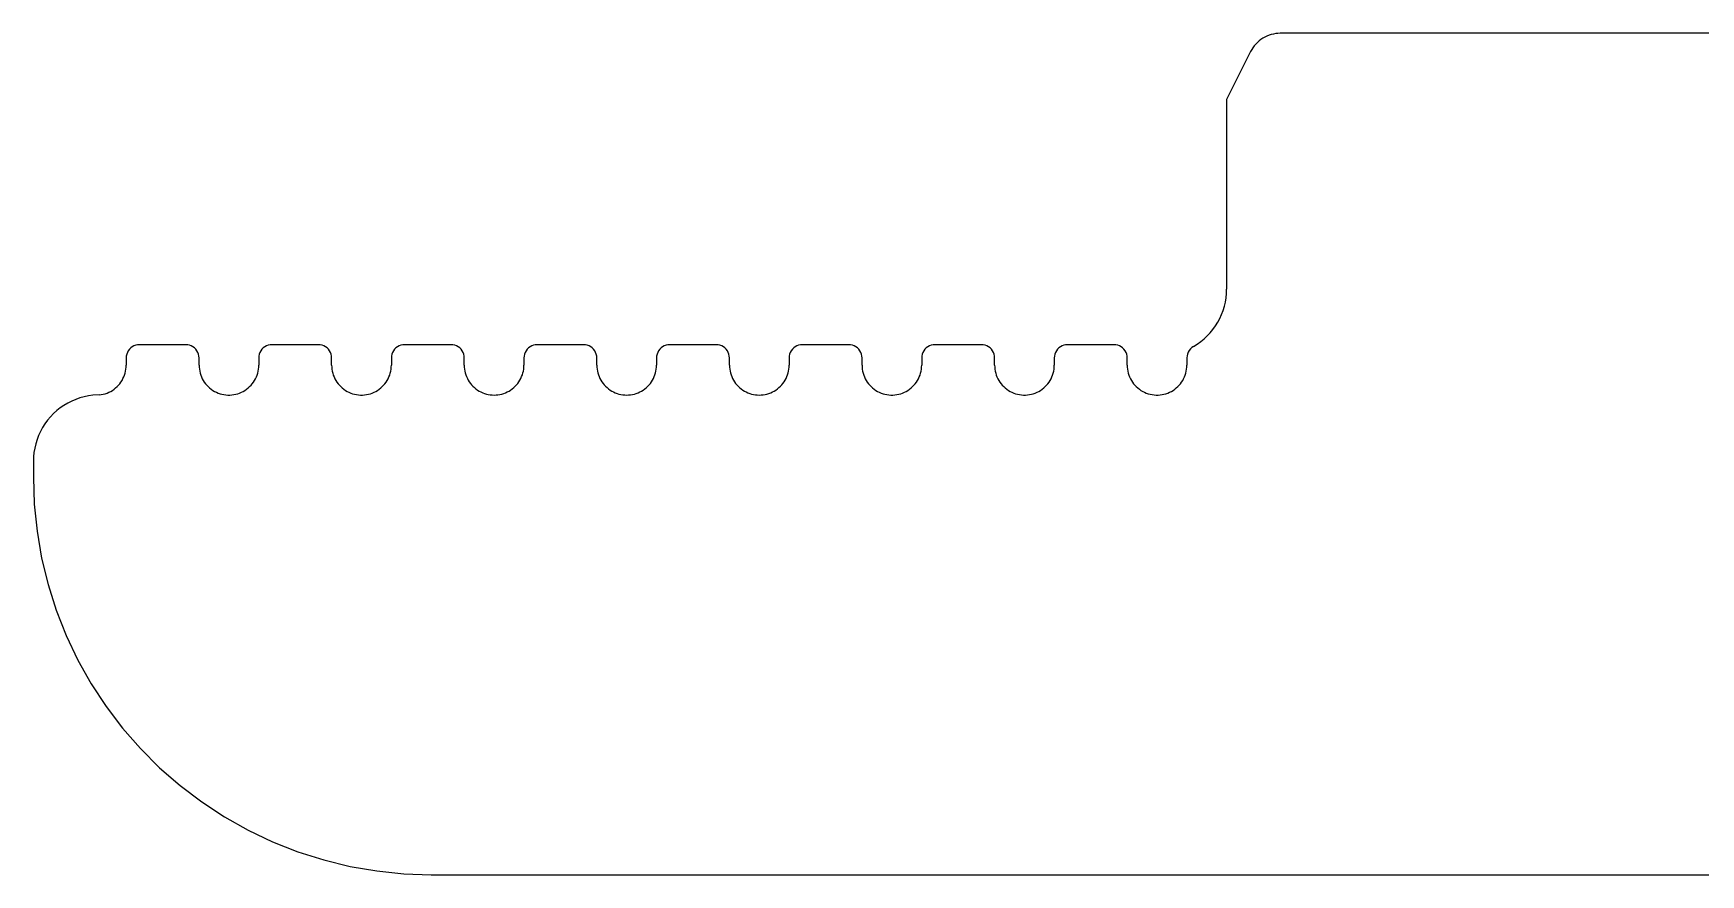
# Model space of a CAD drawing. Extents: x -22.3 to 21.7, y -13.4 to 13.4.
# Drawn here: x 2.708 to 3.698, y -11.46 to -10.96 of the extents above; entities that cross this region are included whole.
import ezdxf

# ---------------------------------------------------------------- set-up
doc = ezdxf.new("R2010")
doc.units = 0
doc.header["$MEASUREMENT"] = 0
doc.layers.get('0').update_dxf_attribs({"linetype": 'CONTINUOUS'})

msp = doc.modelspace()

# ---------------------------------------------------------------- linework, layer by layer
for p, q in [((3.44284, -10.9609), (3.44155, -10.96132)), ((3.44416, -10.96058), (3.44284, -10.9609)), ((3.44551, -10.96034), (3.44416, -10.96058)), ((3.44686, -10.9602), (3.44551, -10.96034)), ((3.44822, -10.96015), (3.44686, -10.9602)), ((4.3294, -10.96015), (3.44822, -10.96015)), ((3.43127, -10.96984), (3.43061, -10.97104)), ((3.432, -10.96869), (3.43127, -10.96984)), ((3.43281, -10.9676), (3.432, -10.96869)), ((3.43369, -10.96656), (3.43281, -10.9676)), ((3.43464, -10.96559), (3.43369, -10.96656)), ((3.43566, -10.96468), (3.43464, -10.96559)), ((3.43674, -10.96385), (3.43566, -10.96468)), ((3.43787, -10.96309), (3.43674, -10.96385)), ((3.43906, -10.96242), (3.43787, -10.96309)), ((3.44028, -10.96183), (3.43906, -10.96242)), ((3.44155, -10.96132), (3.44028, -10.96183)), ((3.43061, -10.97104), (3.41637, -10.99952)), ((3.41637, -10.99952), (3.41637, -11.11215)), ((3.41561, -11.11983), (3.41603, -11.11729)), ((3.41603, -11.11729), (3.41629, -11.11473)), ((3.41629, -11.11473), (3.41637, -11.11215)), ((3.41231, -11.12957), (3.41337, -11.12722)), ((3.41337, -11.12722), (3.41428, -11.12481)), ((3.41428, -11.12481), (3.41503, -11.12234)), ((3.41503, -11.12234), (3.41561, -11.11983)), ((3.40484, -11.13999), (3.4066, -11.13811)), ((3.4066, -11.13811), (3.40823, -11.13612)), ((3.40823, -11.13612), (3.40974, -11.13403)), ((3.40974, -11.13403), (3.4111, -11.13184)), ((3.4111, -11.13184), (3.41231, -11.12957)), ((2.76408, -11.14881), (2.76354, -11.1498)), ((2.76475, -11.14791), (2.76408, -11.14881)), ((2.76554, -11.14712), (2.76475, -11.14791)), ((2.76644, -11.14644), (2.76554, -11.14712)), ((2.76743, -11.1459), (2.76644, -11.14644)), ((2.76848, -11.14551), (2.76743, -11.1459)), ((2.76958, -11.14527), (2.76848, -11.14551)), ((2.7707, -11.14519), (2.76958, -11.14527)), ((2.79826, -11.14519), (2.7707, -11.14519)), ((2.79938, -11.14527), (2.79826, -11.14519)), ((2.80048, -11.14551), (2.79938, -11.14527)), ((2.80153, -11.1459), (2.80048, -11.14551)), ((2.80252, -11.14644), (2.80153, -11.1459)), ((2.80342, -11.14712), (2.80252, -11.14644)), ((2.80421, -11.14791), (2.80342, -11.14712)), ((2.80488, -11.14881), (2.80421, -11.14791)), ((2.80542, -11.1498), (2.80488, -11.14881)), ((2.84282, -11.14881), (2.84228, -11.1498)), ((2.84349, -11.14791), (2.84282, -11.14881)), ((2.84429, -11.14712), (2.84349, -11.14791)), ((2.84518, -11.14644), (2.84429, -11.14712)), ((2.84617, -11.1459), (2.84518, -11.14644)), ((2.84722, -11.14551), (2.84617, -11.1459)), ((2.84832, -11.14527), (2.84722, -11.14551)), ((2.84944, -11.14519), (2.84832, -11.14527)), ((2.877, -11.14519), (2.84944, -11.14519)), ((2.87812, -11.14527), (2.877, -11.14519)), ((2.87922, -11.14551), (2.87812, -11.14527)), ((2.88027, -11.1459), (2.87922, -11.14551)), ((2.88126, -11.14644), (2.88027, -11.1459)), ((2.88216, -11.14712), (2.88126, -11.14644)), ((2.88295, -11.14791), (2.88216, -11.14712)), ((2.88362, -11.14881), (2.88295, -11.14791)), ((2.88416, -11.1498), (2.88362, -11.14881)), ((2.92156, -11.14881), (2.92102, -11.1498)), ((2.92223, -11.14791), (2.92156, -11.14881)), ((2.92303, -11.14712), (2.92223, -11.14791)), ((2.92392, -11.14644), (2.92303, -11.14712)), ((2.92491, -11.1459), (2.92392, -11.14644)), ((2.92596, -11.14551), (2.92491, -11.1459)), ((2.92706, -11.14527), (2.92596, -11.14551)), ((2.92818, -11.14519), (2.92706, -11.14527)), ((2.95574, -11.14519), (2.92818, -11.14519)), ((2.95686, -11.14527), (2.95574, -11.14519)), ((2.95796, -11.14551), (2.95686, -11.14527)), ((2.95901, -11.1459), (2.95796, -11.14551)), ((2.96, -11.14644), (2.95901, -11.1459)), ((2.9609, -11.14712), (2.96, -11.14644)), ((2.96169, -11.14791), (2.9609, -11.14712)), ((2.96236, -11.14881), (2.96169, -11.14791)), ((2.9629, -11.1498), (2.96236, -11.14881)), ((3.0003, -11.14881), (2.99976, -11.1498)), ((3.00097, -11.14791), (3.0003, -11.14881)), ((3.00177, -11.14712), (3.00097, -11.14791)), ((3.00266, -11.14644), (3.00177, -11.14712)), ((3.00365, -11.1459), (3.00266, -11.14644)), ((3.0047, -11.14551), (3.00365, -11.1459)), ((3.0058, -11.14527), (3.0047, -11.14551)), ((3.00692, -11.14519), (3.0058, -11.14527)), ((3.03448, -11.14519), (3.00692, -11.14519)), ((3.0356, -11.14527), (3.03448, -11.14519)), ((3.0367, -11.14551), (3.0356, -11.14527)), ((3.03775, -11.1459), (3.0367, -11.14551)), ((3.03874, -11.14644), (3.03775, -11.1459)), ((3.03964, -11.14712), (3.03874, -11.14644)), ((3.04043, -11.14791), (3.03964, -11.14712)), ((3.0411, -11.14881), (3.04043, -11.14791)), ((3.04164, -11.1498), (3.0411, -11.14881)), ((3.07904, -11.14881), (3.0785, -11.1498)), ((3.07971, -11.14791), (3.07904, -11.14881)), ((3.08051, -11.14712), (3.07971, -11.14791)), ((3.0814, -11.14644), (3.08051, -11.14712)), ((3.08239, -11.1459), (3.0814, -11.14644)), ((3.08344, -11.14551), (3.08239, -11.1459)), ((3.08454, -11.14527), (3.08344, -11.14551)), ((3.08566, -11.14519), (3.08454, -11.14527)), ((3.11322, -11.14519), (3.08566, -11.14519)), ((3.11434, -11.14527), (3.11322, -11.14519)), ((3.11544, -11.14551), (3.11434, -11.14527)), ((3.11649, -11.1459), (3.11544, -11.14551)), ((3.11748, -11.14644), (3.11649, -11.1459)), ((3.11838, -11.14712), (3.11748, -11.14644)), ((3.11917, -11.14791), (3.11838, -11.14712)), ((3.11985, -11.14881), (3.11917, -11.14791)), ((3.12038, -11.1498), (3.11985, -11.14881)), ((3.15778, -11.14881), (3.15724, -11.1498)), ((3.15845, -11.14791), (3.15778, -11.14881)), ((3.15925, -11.14712), (3.15845, -11.14791)), ((3.16015, -11.14644), (3.15925, -11.14712)), ((3.16113, -11.1459), (3.16015, -11.14644)), ((3.16218, -11.14551), (3.16113, -11.1459)), ((3.16328, -11.14527), (3.16218, -11.14551)), ((3.1644, -11.14519), (3.16328, -11.14527)), ((3.19196, -11.14519), (3.1644, -11.14519)), ((3.19308, -11.14527), (3.19196, -11.14519)), ((3.19418, -11.14551), (3.19308, -11.14527)), ((3.19523, -11.1459), (3.19418, -11.14551)), ((3.19622, -11.14644), (3.19523, -11.1459)), ((3.19712, -11.14712), (3.19622, -11.14644)), ((3.19791, -11.14791), (3.19712, -11.14712)), ((3.19859, -11.14881), (3.19791, -11.14791)), ((3.19912, -11.1498), (3.19859, -11.14881)), ((3.23652, -11.14881), (3.23598, -11.1498)), ((3.23719, -11.14791), (3.23652, -11.14881)), ((3.23799, -11.14712), (3.23719, -11.14791)), ((3.23889, -11.14644), (3.23799, -11.14712)), ((3.23987, -11.1459), (3.23889, -11.14644)), ((3.24092, -11.14551), (3.23987, -11.1459)), ((3.24202, -11.14527), (3.24092, -11.14551)), ((3.24314, -11.14519), (3.24202, -11.14527)), ((3.2707, -11.14519), (3.24314, -11.14519)), ((3.27182, -11.14527), (3.2707, -11.14519)), ((3.27292, -11.14551), (3.27182, -11.14527)), ((3.27397, -11.1459), (3.27292, -11.14551)), ((3.27496, -11.14644), (3.27397, -11.1459)), ((3.27586, -11.14712), (3.27496, -11.14644)), ((3.27665, -11.14791), (3.27586, -11.14712)), ((3.27733, -11.14881), (3.27665, -11.14791)), ((3.27786, -11.1498), (3.27733, -11.14881)), ((3.31526, -11.14881), (3.31472, -11.1498)), ((3.31593, -11.14791), (3.31526, -11.14881)), ((3.31673, -11.14712), (3.31593, -11.14791)), ((3.31763, -11.14644), (3.31673, -11.14712)), ((3.31861, -11.1459), (3.31763, -11.14644)), ((3.31966, -11.14551), (3.31861, -11.1459)), ((3.32076, -11.14527), (3.31966, -11.14551)), ((3.32188, -11.14519), (3.32076, -11.14527)), ((3.34944, -11.14519), (3.32188, -11.14519)), ((3.35056, -11.14527), (3.34944, -11.14519)), ((3.35166, -11.14551), (3.35056, -11.14527)), ((3.35271, -11.1459), (3.35166, -11.14551)), ((3.3537, -11.14644), (3.35271, -11.1459)), ((3.3546, -11.14712), (3.3537, -11.14644)), ((3.35539, -11.14791), (3.3546, -11.14712)), ((3.35607, -11.14881), (3.35539, -11.14791)), ((3.3566, -11.1498), (3.35607, -11.14881)), ((3.39412, -11.14863), (3.39353, -11.14965)), ((3.39485, -11.14771), (3.39412, -11.14863)), ((3.39571, -11.14691), (3.39485, -11.14771)), ((3.39669, -11.14625), (3.39571, -11.14691)), ((3.39669, -11.14625), (3.39887, -11.14489)), ((3.39887, -11.14489), (3.40097, -11.14339)), ((3.40097, -11.14339), (3.40296, -11.14175)), ((3.40296, -11.14175), (3.40484, -11.13999)), ((2.76267, -11.15976), (2.76279, -11.15858)), ((2.76279, -11.15858), (2.76283, -11.1574)), ((2.76291, -11.15195), (2.76283, -11.15307)), ((2.76283, -11.15307), (2.76283, -11.1574)), ((2.76315, -11.15085), (2.76291, -11.15195)), ((2.76354, -11.1498), (2.76315, -11.15085)), ((2.80582, -11.15085), (2.80542, -11.1498)), ((2.80605, -11.15195), (2.80582, -11.15085)), ((2.80613, -11.15307), (2.80605, -11.15195)), ((2.80613, -11.1574), (2.80613, -11.15307)), ((2.80613, -11.1574), (2.80617, -11.15858)), ((2.80617, -11.15858), (2.80629, -11.15976)), ((2.84141, -11.15976), (2.84153, -11.15858)), ((2.84153, -11.15858), (2.84157, -11.1574)), ((2.84165, -11.15195), (2.84157, -11.15307)), ((2.84157, -11.15307), (2.84157, -11.1574)), ((2.84189, -11.15085), (2.84165, -11.15195)), ((2.84228, -11.1498), (2.84189, -11.15085)), ((2.88456, -11.15085), (2.88416, -11.1498)), ((2.88479, -11.15195), (2.88456, -11.15085)), ((2.88487, -11.15307), (2.88479, -11.15195)), ((2.88487, -11.1574), (2.88487, -11.15307)), ((2.88487, -11.1574), (2.88491, -11.15858)), ((2.88491, -11.15858), (2.88503, -11.15976)), ((2.92015, -11.15976), (2.92027, -11.15858)), ((2.92027, -11.15858), (2.92031, -11.1574)), ((2.92039, -11.15195), (2.92031, -11.15307)), ((2.92031, -11.15307), (2.92031, -11.1574)), ((2.92063, -11.15085), (2.92039, -11.15195)), ((2.92102, -11.1498), (2.92063, -11.15085)), ((2.9633, -11.15085), (2.9629, -11.1498)), ((2.96353, -11.15195), (2.9633, -11.15085)), ((2.96361, -11.15307), (2.96353, -11.15195)), ((2.96361, -11.1574), (2.96361, -11.15307)), ((2.96361, -11.1574), (2.96365, -11.15856)), ((2.96365, -11.15856), (2.96377, -11.15971)), ((2.9989, -11.15971), (2.99901, -11.15856)), ((2.99901, -11.15856), (2.99905, -11.1574)), ((2.99913, -11.15195), (2.99905, -11.15307)), ((2.99905, -11.15307), (2.99905, -11.1574)), ((2.99937, -11.15085), (2.99913, -11.15195)), ((2.99976, -11.1498), (2.99937, -11.15085)), ((3.04204, -11.15085), (3.04164, -11.1498)), ((3.04227, -11.15195), (3.04204, -11.15085)), ((3.04235, -11.15307), (3.04227, -11.15195)), ((3.04235, -11.1574), (3.04235, -11.15307)), ((3.04235, -11.1574), (3.04239, -11.15856)), ((3.04239, -11.15856), (3.04251, -11.15971)), ((3.07764, -11.15971), (3.07775, -11.15856)), ((3.07775, -11.15856), (3.07779, -11.1574)), ((3.07787, -11.15195), (3.07779, -11.15307)), ((3.07779, -11.15307), (3.07779, -11.1574)), ((3.07811, -11.15085), (3.07787, -11.15195)), ((3.0785, -11.1498), (3.07811, -11.15085)), ((3.12078, -11.15085), (3.12038, -11.1498)), ((3.12101, -11.15195), (3.12078, -11.15085)), ((3.1211, -11.15307), (3.12101, -11.15195)), ((3.1211, -11.1574), (3.1211, -11.15307)), ((3.1211, -11.1574), (3.12113, -11.15856)), ((3.12113, -11.15856), (3.12125, -11.15971)), ((3.15638, -11.15971), (3.15649, -11.15856)), ((3.15649, -11.15856), (3.15653, -11.1574)), ((3.15661, -11.15195), (3.15653, -11.15307)), ((3.15653, -11.15307), (3.15653, -11.1574)), ((3.15685, -11.15085), (3.15661, -11.15195)), ((3.15724, -11.1498), (3.15685, -11.15085)), ((3.19952, -11.15085), (3.19912, -11.1498)), ((3.19976, -11.15195), (3.19952, -11.15085)), ((3.19984, -11.15307), (3.19976, -11.15195)), ((3.19984, -11.1574), (3.19984, -11.15307)), ((3.19984, -11.1574), (3.19987, -11.15858)), ((3.19987, -11.15858), (3.19999, -11.15976)), ((3.23511, -11.15976), (3.23523, -11.15858)), ((3.23523, -11.15858), (3.23527, -11.1574)), ((3.23535, -11.15195), (3.23527, -11.15307)), ((3.23527, -11.15307), (3.23527, -11.1574)), ((3.23559, -11.15085), (3.23535, -11.15195)), ((3.23598, -11.1498), (3.23559, -11.15085)), ((3.27826, -11.15085), (3.27786, -11.1498)), ((3.2785, -11.15195), (3.27826, -11.15085)), ((3.27858, -11.15307), (3.2785, -11.15195)), ((3.27858, -11.1574), (3.27858, -11.15307)), ((3.27858, -11.1574), (3.27861, -11.15858)), ((3.27861, -11.15858), (3.27873, -11.15976)), ((3.31385, -11.15976), (3.31397, -11.15858)), ((3.31397, -11.15858), (3.31401, -11.1574)), ((3.31409, -11.15195), (3.31401, -11.15307)), ((3.31401, -11.15307), (3.31401, -11.1574)), ((3.31433, -11.15085), (3.31409, -11.15195)), ((3.31472, -11.1498), (3.31433, -11.15085)), ((3.357, -11.15085), (3.3566, -11.1498)), ((3.35724, -11.15195), (3.357, -11.15085)), ((3.35732, -11.15307), (3.35724, -11.15195)), ((3.35732, -11.1574), (3.35732, -11.15307)), ((3.35732, -11.1574), (3.35736, -11.15858)), ((3.35736, -11.15858), (3.35747, -11.15976)), ((3.39259, -11.15976), (3.39271, -11.15858)), ((3.39271, -11.15858), (3.39275, -11.1574)), ((3.39284, -11.15189), (3.39275, -11.15307)), ((3.39275, -11.15307), (3.39275, -11.1574)), ((3.3931, -11.15075), (3.39284, -11.15189)), ((3.39353, -11.14965), (3.3931, -11.15075)), ((2.75826, -11.16927), (2.75902, -11.16837)), ((2.75902, -11.16837), (2.75972, -11.16742)), ((2.75972, -11.16742), (2.76036, -11.16642)), ((2.76036, -11.16642), (2.76093, -11.16538)), ((2.76093, -11.16538), (2.76142, -11.16431)), ((2.76142, -11.16431), (2.76185, -11.16321)), ((2.76185, -11.16321), (2.7622, -11.16208)), ((2.7622, -11.16208), (2.76247, -11.16092)), ((2.76247, -11.16092), (2.76267, -11.15976)), ((2.80629, -11.15976), (2.80649, -11.16093)), ((2.80649, -11.16093), (2.80676, -11.16208)), ((2.80676, -11.16208), (2.80711, -11.16321)), ((2.80711, -11.16321), (2.80754, -11.16431)), ((2.80754, -11.16431), (2.80804, -11.16539)), ((2.80804, -11.16539), (2.80861, -11.16643)), ((2.80861, -11.16643), (2.80924, -11.16742)), ((2.80924, -11.16742), (2.80995, -11.16838)), ((2.80995, -11.16838), (2.81071, -11.16928)), ((2.83699, -11.16928), (2.83775, -11.16838)), ((2.83775, -11.16838), (2.83846, -11.16742)), ((2.83846, -11.16742), (2.83909, -11.16643)), ((2.83909, -11.16643), (2.83966, -11.16539)), ((2.83966, -11.16539), (2.84016, -11.16431)), ((2.84016, -11.16431), (2.84059, -11.16321)), ((2.84059, -11.16321), (2.84094, -11.16208)), ((2.84094, -11.16208), (2.84121, -11.16093)), ((2.84121, -11.16093), (2.84141, -11.15976)), ((2.88503, -11.15976), (2.88523, -11.16093)), ((2.88523, -11.16093), (2.8855, -11.16208)), ((2.8855, -11.16208), (2.88585, -11.16321)), ((2.88585, -11.16321), (2.88628, -11.16431)), ((2.88628, -11.16431), (2.88678, -11.16539)), ((2.88678, -11.16539), (2.88735, -11.16643)), ((2.88735, -11.16643), (2.88798, -11.16742)), ((2.88798, -11.16742), (2.88869, -11.16838)), ((2.88869, -11.16838), (2.88945, -11.16928)), ((2.91573, -11.16928), (2.9165, -11.16838)), ((2.9165, -11.16838), (2.9172, -11.16742)), ((2.9172, -11.16742), (2.91783, -11.16643)), ((2.91783, -11.16643), (2.9184, -11.16539)), ((2.9184, -11.16539), (2.9189, -11.16431)), ((2.9189, -11.16431), (2.91933, -11.16321)), ((2.91933, -11.16321), (2.91968, -11.16208)), ((2.91968, -11.16208), (2.91995, -11.16093)), ((2.91995, -11.16093), (2.92015, -11.15976)), ((2.96377, -11.15971), (2.96396, -11.16085)), ((2.96396, -11.16085), (2.96422, -11.16198)), ((2.96422, -11.16198), (2.96455, -11.16309)), ((2.96455, -11.16309), (2.96496, -11.16418)), ((2.96496, -11.16418), (2.96544, -11.16523)), ((2.96544, -11.16523), (2.96599, -11.16626)), ((2.96599, -11.16626), (2.9666, -11.16724)), ((2.9666, -11.16724), (2.96728, -11.16818)), ((2.96728, -11.16818), (2.96801, -11.16908)), ((2.99465, -11.16908), (2.99539, -11.16818)), ((2.99539, -11.16818), (2.99606, -11.16724)), ((2.99606, -11.16724), (2.99667, -11.16626)), ((2.99667, -11.16626), (2.99722, -11.16523)), ((2.99722, -11.16523), (2.9977, -11.16418)), ((2.9977, -11.16418), (2.99811, -11.16309)), ((2.99811, -11.16309), (2.99844, -11.16198)), ((2.99844, -11.16198), (2.99871, -11.16085)), ((2.99871, -11.16085), (2.9989, -11.15971)), ((3.04251, -11.15971), (3.0427, -11.16085)), ((3.0427, -11.16085), (3.04296, -11.16198)), ((3.04296, -11.16198), (3.0433, -11.16309)), ((3.0433, -11.16309), (3.0437, -11.16418)), ((3.0437, -11.16418), (3.04418, -11.16523)), ((3.04418, -11.16523), (3.04473, -11.16626)), ((3.04473, -11.16626), (3.04534, -11.16724)), ((3.04534, -11.16724), (3.04602, -11.16818)), ((3.04602, -11.16818), (3.04675, -11.16908)), ((3.07339, -11.16908), (3.07413, -11.16818)), ((3.07413, -11.16818), (3.0748, -11.16724)), ((3.0748, -11.16724), (3.07541, -11.16626)), ((3.07541, -11.16626), (3.07596, -11.16523)), ((3.07596, -11.16523), (3.07644, -11.16418)), ((3.07644, -11.16418), (3.07685, -11.16309)), ((3.07685, -11.16309), (3.07718, -11.16198)), ((3.07718, -11.16198), (3.07745, -11.16085)), ((3.07745, -11.16085), (3.07764, -11.15971)), ((3.12125, -11.15971), (3.12144, -11.16085)), ((3.12144, -11.16085), (3.1217, -11.16198)), ((3.1217, -11.16198), (3.12204, -11.16309)), ((3.12204, -11.16309), (3.12244, -11.16418)), ((3.12244, -11.16418), (3.12292, -11.16523)), ((3.12292, -11.16523), (3.12347, -11.16626)), ((3.12347, -11.16626), (3.12408, -11.16724)), ((3.12408, -11.16724), (3.12476, -11.16818)), ((3.12476, -11.16818), (3.12549, -11.16908)), ((3.15213, -11.16908), (3.15287, -11.16818)), ((3.15287, -11.16818), (3.15354, -11.16724)), ((3.15354, -11.16724), (3.15415, -11.16626)), ((3.15415, -11.16626), (3.1547, -11.16523)), ((3.1547, -11.16523), (3.15518, -11.16418)), ((3.15518, -11.16418), (3.15559, -11.16309)), ((3.15559, -11.16309), (3.15592, -11.16198)), ((3.15592, -11.16198), (3.15619, -11.16085)), ((3.15619, -11.16085), (3.15638, -11.15971)), ((3.19999, -11.15976), (3.20019, -11.16093)), ((3.20019, -11.16093), (3.20046, -11.16208)), ((3.20046, -11.16208), (3.20082, -11.16321)), ((3.20082, -11.16321), (3.20124, -11.16431)), ((3.20124, -11.16431), (3.20174, -11.16539)), ((3.20174, -11.16539), (3.20231, -11.16643)), ((3.20231, -11.16643), (3.20295, -11.16742)), ((3.20295, -11.16742), (3.20365, -11.16838)), ((3.20365, -11.16838), (3.20441, -11.16928)), ((3.23069, -11.16928), (3.23146, -11.16838)), ((3.23146, -11.16838), (3.23216, -11.16742)), ((3.23216, -11.16742), (3.2328, -11.16643)), ((3.2328, -11.16643), (3.23336, -11.16539)), ((3.23336, -11.16539), (3.23386, -11.16431)), ((3.23386, -11.16431), (3.23429, -11.16321)), ((3.23429, -11.16321), (3.23464, -11.16208)), ((3.23464, -11.16208), (3.23491, -11.16093)), ((3.23491, -11.16093), (3.23511, -11.15976)), ((3.27873, -11.15976), (3.27893, -11.16093)), ((3.27893, -11.16093), (3.2792, -11.16208)), ((3.2792, -11.16208), (3.27956, -11.16321)), ((3.27956, -11.16321), (3.27998, -11.16431)), ((3.27998, -11.16431), (3.28048, -11.16539)), ((3.28048, -11.16539), (3.28105, -11.16643)), ((3.28105, -11.16643), (3.28169, -11.16742)), ((3.28169, -11.16742), (3.28239, -11.16838)), ((3.28239, -11.16838), (3.28315, -11.16928)), ((3.30943, -11.16928), (3.3102, -11.16838)), ((3.3102, -11.16838), (3.3109, -11.16742)), ((3.3109, -11.16742), (3.31154, -11.16643)), ((3.31154, -11.16643), (3.3121, -11.16539)), ((3.3121, -11.16539), (3.3126, -11.16431)), ((3.3126, -11.16431), (3.31303, -11.16321)), ((3.31303, -11.16321), (3.31338, -11.16208)), ((3.31338, -11.16208), (3.31365, -11.16093)), ((3.31365, -11.16093), (3.31385, -11.15976)), ((3.35747, -11.15976), (3.35767, -11.16093)), ((3.35767, -11.16093), (3.35794, -11.16208)), ((3.35794, -11.16208), (3.3583, -11.16321)), ((3.3583, -11.16321), (3.35872, -11.16431)), ((3.35872, -11.16431), (3.35922, -11.16539)), ((3.35922, -11.16539), (3.35979, -11.16643)), ((3.35979, -11.16643), (3.36043, -11.16742)), ((3.36043, -11.16742), (3.36113, -11.16838)), ((3.36113, -11.16838), (3.36189, -11.16928)), ((3.38817, -11.16928), (3.38894, -11.16838)), ((3.38894, -11.16838), (3.38964, -11.16742)), ((3.38964, -11.16742), (3.39028, -11.16643)), ((3.39028, -11.16643), (3.39084, -11.16539)), ((3.39084, -11.16539), (3.39134, -11.16431)), ((3.39134, -11.16431), (3.39177, -11.16321)), ((3.39177, -11.16321), (3.39212, -11.16208)), ((3.39212, -11.16208), (3.39239, -11.16093)), ((3.39239, -11.16093), (3.39259, -11.15976)), ((2.73048, -11.17875), (2.72813, -11.17994)), ((2.7329, -11.17772), (2.73048, -11.17875)), ((2.73538, -11.17686), (2.7329, -11.17772)), ((2.73792, -11.17616), (2.73538, -11.17686)), ((2.74049, -11.17564), (2.73792, -11.17616)), ((2.7431, -11.17528), (2.74049, -11.17564)), ((2.7469, -11.17502), (2.7431, -11.17528)), ((2.7469, -11.17502), (2.74807, -11.17486)), ((2.74807, -11.17486), (2.74923, -11.17463)), ((2.74923, -11.17463), (2.75037, -11.17431)), ((2.75037, -11.17431), (2.75149, -11.17393)), ((2.75149, -11.17393), (2.75258, -11.17346)), ((2.75258, -11.17346), (2.75364, -11.17293)), ((2.75364, -11.17293), (2.75465, -11.17232)), ((2.75465, -11.17232), (2.75563, -11.17165)), ((2.75563, -11.17165), (2.75656, -11.17092)), ((2.75656, -11.17092), (2.75743, -11.17013)), ((2.75743, -11.17013), (2.75826, -11.16927)), ((2.81071, -11.16928), (2.81153, -11.17013)), ((2.81153, -11.17013), (2.81241, -11.17093)), ((2.81241, -11.17093), (2.81334, -11.17166)), ((2.81334, -11.17166), (2.81432, -11.17233)), ((2.81432, -11.17233), (2.81534, -11.17293)), ((2.81534, -11.17293), (2.81639, -11.17347)), ((2.81639, -11.17347), (2.81748, -11.17393)), ((2.81748, -11.17393), (2.8186, -11.17432)), ((2.8186, -11.17432), (2.81974, -11.17463)), ((2.81974, -11.17463), (2.8209, -11.17487)), ((2.8209, -11.17487), (2.82208, -11.17503)), ((2.82208, -11.17503), (2.82326, -11.1751)), ((2.82326, -11.1751), (2.82444, -11.1751)), ((2.82444, -11.1751), (2.82562, -11.17503)), ((2.82562, -11.17503), (2.8268, -11.17487)), ((2.8268, -11.17487), (2.82796, -11.17463)), ((2.82796, -11.17463), (2.8291, -11.17432)), ((2.8291, -11.17432), (2.83022, -11.17393)), ((2.83022, -11.17393), (2.83131, -11.17347)), ((2.83131, -11.17347), (2.83237, -11.17293)), ((2.83237, -11.17293), (2.83338, -11.17233)), ((2.83338, -11.17233), (2.83436, -11.17166)), ((2.83436, -11.17166), (2.83529, -11.17093)), ((2.83529, -11.17093), (2.83617, -11.17013)), ((2.83617, -11.17013), (2.83699, -11.16928)), ((2.88945, -11.16928), (2.89027, -11.17013)), ((2.89027, -11.17013), (2.89115, -11.17093)), ((2.89115, -11.17093), (2.89208, -11.17166)), ((2.89208, -11.17166), (2.89306, -11.17233)), ((2.89306, -11.17233), (2.89408, -11.17293)), ((2.89408, -11.17293), (2.89513, -11.17347)), ((2.89513, -11.17347), (2.89622, -11.17393)), ((2.89622, -11.17393), (2.89734, -11.17432)), ((2.89734, -11.17432), (2.89848, -11.17463)), ((2.89848, -11.17463), (2.89964, -11.17487)), ((2.89964, -11.17487), (2.90082, -11.17503)), ((2.90082, -11.17503), (2.902, -11.1751)), ((2.902, -11.1751), (2.90318, -11.1751)), ((2.90318, -11.1751), (2.90436, -11.17503)), ((2.90436, -11.17503), (2.90554, -11.17487)), ((2.90554, -11.17487), (2.9067, -11.17463)), ((2.9067, -11.17463), (2.90784, -11.17432)), ((2.90784, -11.17432), (2.90896, -11.17393)), ((2.90896, -11.17393), (2.91005, -11.17347)), ((2.91005, -11.17347), (2.91111, -11.17293)), ((2.91111, -11.17293), (2.91212, -11.17233)), ((2.91212, -11.17233), (2.9131, -11.17166)), ((2.9131, -11.17166), (2.91403, -11.17093)), ((2.91403, -11.17093), (2.91491, -11.17013)), ((2.91491, -11.17013), (2.91573, -11.16928)), ((2.96801, -11.16908), (2.9688, -11.16993)), ((2.9688, -11.16993), (2.96965, -11.17072)), ((2.96965, -11.17072), (2.97055, -11.17145)), ((2.97055, -11.17145), (2.97149, -11.17213)), ((2.97149, -11.17213), (2.97247, -11.17274)), ((2.97247, -11.17274), (2.9735, -11.17329)), ((2.9735, -11.17329), (2.97455, -11.17377)), ((2.97455, -11.17377), (2.97564, -11.17417)), ((2.97564, -11.17417), (2.97675, -11.17451)), ((2.97675, -11.17451), (2.97787, -11.17477)), ((2.97787, -11.17477), (2.97902, -11.17496)), ((2.97902, -11.17496), (2.98017, -11.17508)), ((2.98017, -11.17508), (2.98133, -11.17511)), ((2.98133, -11.17511), (2.98249, -11.17508)), ((2.98249, -11.17508), (2.98364, -11.17496)), ((2.98364, -11.17496), (2.98479, -11.17477)), ((2.98479, -11.17477), (2.98592, -11.17451)), ((2.98592, -11.17451), (2.98703, -11.17417)), ((2.98703, -11.17417), (2.98811, -11.17377)), ((2.98811, -11.17377), (2.98917, -11.17329)), ((2.98917, -11.17329), (2.99019, -11.17274)), ((2.99019, -11.17274), (2.99117, -11.17213)), ((2.99117, -11.17213), (2.99212, -11.17145)), ((2.99212, -11.17145), (2.99301, -11.17072)), ((2.99301, -11.17072), (2.99386, -11.16993)), ((2.99386, -11.16993), (2.99465, -11.16908)), ((3.04675, -11.16908), (3.04754, -11.16993)), ((3.04754, -11.16993), (3.04839, -11.17072)), ((3.04839, -11.17072), (3.04929, -11.17145)), ((3.04929, -11.17145), (3.05023, -11.17213)), ((3.05023, -11.17213), (3.05121, -11.17274)), ((3.05121, -11.17274), (3.05224, -11.17329)), ((3.05224, -11.17329), (3.05329, -11.17377)), ((3.05329, -11.17377), (3.05438, -11.17417)), ((3.05438, -11.17417), (3.05549, -11.17451)), ((3.05549, -11.17451), (3.05662, -11.17477)), ((3.05662, -11.17477), (3.05776, -11.17496)), ((3.05776, -11.17496), (3.05891, -11.17508)), ((3.05891, -11.17508), (3.06007, -11.17511)), ((3.06007, -11.17511), (3.06123, -11.17508)), ((3.06123, -11.17508), (3.06238, -11.17496)), ((3.06238, -11.17496), (3.06353, -11.17477)), ((3.06353, -11.17477), (3.06466, -11.17451)), ((3.06466, -11.17451), (3.06577, -11.17417)), ((3.06577, -11.17417), (3.06685, -11.17377)), ((3.06685, -11.17377), (3.06791, -11.17329)), ((3.06791, -11.17329), (3.06893, -11.17274)), ((3.06893, -11.17274), (3.06991, -11.17213)), ((3.06991, -11.17213), (3.07086, -11.17145)), ((3.07086, -11.17145), (3.07175, -11.17072)), ((3.07175, -11.17072), (3.0726, -11.16993)), ((3.0726, -11.16993), (3.07339, -11.16908)), ((3.12549, -11.16908), (3.12628, -11.16993)), ((3.12628, -11.16993), (3.12713, -11.17072)), ((3.12713, -11.17072), (3.12803, -11.17145)), ((3.12803, -11.17145), (3.12897, -11.17213)), ((3.12897, -11.17213), (3.12995, -11.17274)), ((3.12995, -11.17274), (3.13098, -11.17329)), ((3.13098, -11.17329), (3.13203, -11.17377)), ((3.13203, -11.17377), (3.13312, -11.17417)), ((3.13312, -11.17417), (3.13423, -11.17451)), ((3.13423, -11.17451), (3.13536, -11.17477)), ((3.13536, -11.17477), (3.1365, -11.17496)), ((3.1365, -11.17496), (3.13765, -11.17508)), ((3.13765, -11.17508), (3.13881, -11.17511)), ((3.13881, -11.17511), (3.13997, -11.17508)), ((3.13997, -11.17508), (3.14112, -11.17496)), ((3.14112, -11.17496), (3.14227, -11.17477)), ((3.14227, -11.17477), (3.1434, -11.17451)), ((3.1434, -11.17451), (3.14451, -11.17417)), ((3.14451, -11.17417), (3.14559, -11.17377)), ((3.14559, -11.17377), (3.14665, -11.17329)), ((3.14665, -11.17329), (3.14767, -11.17274)), ((3.14767, -11.17274), (3.14865, -11.17213)), ((3.14865, -11.17213), (3.1496, -11.17145)), ((3.1496, -11.17145), (3.15049, -11.17072)), ((3.15049, -11.17072), (3.15134, -11.16993)), ((3.15134, -11.16993), (3.15213, -11.16908)), ((3.20441, -11.16928), (3.20524, -11.17013)), ((3.20524, -11.17013), (3.20611, -11.17093)), ((3.20611, -11.17093), (3.20704, -11.17166)), ((3.20704, -11.17166), (3.20802, -11.17233)), ((3.20802, -11.17233), (3.20904, -11.17293)), ((3.20904, -11.17293), (3.21009, -11.17347)), ((3.21009, -11.17347), (3.21118, -11.17393)), ((3.21118, -11.17393), (3.2123, -11.17432)), ((3.2123, -11.17432), (3.21344, -11.17463)), ((3.21344, -11.17463), (3.2146, -11.17487)), ((3.2146, -11.17487), (3.21578, -11.17503)), ((3.21578, -11.17503), (3.21696, -11.1751)), ((3.21696, -11.1751), (3.21814, -11.1751)), ((3.21814, -11.1751), (3.21933, -11.17503)), ((3.21933, -11.17503), (3.2205, -11.17487)), ((3.2205, -11.17487), (3.22166, -11.17463)), ((3.22166, -11.17463), (3.2228, -11.17432)), ((3.2228, -11.17432), (3.22392, -11.17393)), ((3.22392, -11.17393), (3.22501, -11.17347)), ((3.22501, -11.17347), (3.22607, -11.17293)), ((3.22607, -11.17293), (3.22708, -11.17233)), ((3.22708, -11.17233), (3.22806, -11.17166)), ((3.22806, -11.17166), (3.22899, -11.17093)), ((3.22899, -11.17093), (3.22987, -11.17013)), ((3.22987, -11.17013), (3.23069, -11.16928)), ((3.28315, -11.16928), (3.28398, -11.17013)), ((3.28398, -11.17013), (3.28485, -11.17093)), ((3.28485, -11.17093), (3.28578, -11.17166)), ((3.28578, -11.17166), (3.28676, -11.17233)), ((3.28676, -11.17233), (3.28778, -11.17293)), ((3.28778, -11.17293), (3.28883, -11.17347)), ((3.28883, -11.17347), (3.28992, -11.17393)), ((3.28992, -11.17393), (3.29104, -11.17432)), ((3.29104, -11.17432), (3.29218, -11.17463)), ((3.29218, -11.17463), (3.29335, -11.17487)), ((3.29335, -11.17487), (3.29452, -11.17503)), ((3.29452, -11.17503), (3.2957, -11.1751)), ((3.2957, -11.1751), (3.29688, -11.1751)), ((3.29688, -11.1751), (3.29807, -11.17503)), ((3.29807, -11.17503), (3.29924, -11.17487)), ((3.29924, -11.17487), (3.3004, -11.17463)), ((3.3004, -11.17463), (3.30154, -11.17432)), ((3.30154, -11.17432), (3.30266, -11.17393)), ((3.30266, -11.17393), (3.30375, -11.17347)), ((3.30375, -11.17347), (3.30481, -11.17293)), ((3.30481, -11.17293), (3.30582, -11.17233)), ((3.30582, -11.17233), (3.3068, -11.17166)), ((3.3068, -11.17166), (3.30773, -11.17093)), ((3.30773, -11.17093), (3.30861, -11.17013)), ((3.30861, -11.17013), (3.30943, -11.16928)), ((3.36189, -11.16928), (3.36272, -11.17013)), ((3.36272, -11.17013), (3.36359, -11.17093)), ((3.36359, -11.17093), (3.36452, -11.17166)), ((3.36452, -11.17166), (3.3655, -11.17233)), ((3.3655, -11.17233), (3.36652, -11.17293)), ((3.36652, -11.17293), (3.36757, -11.17347)), ((3.36757, -11.17347), (3.36866, -11.17393)), ((3.36866, -11.17393), (3.36978, -11.17432)), ((3.36978, -11.17432), (3.37092, -11.17463)), ((3.37092, -11.17463), (3.37209, -11.17487)), ((3.37209, -11.17487), (3.37326, -11.17503)), ((3.37326, -11.17503), (3.37444, -11.1751)), ((3.37444, -11.1751), (3.37562, -11.1751)), ((3.37562, -11.1751), (3.37681, -11.17503)), ((3.37681, -11.17503), (3.37798, -11.17487)), ((3.37798, -11.17487), (3.37914, -11.17463)), ((3.37914, -11.17463), (3.38028, -11.17432)), ((3.38028, -11.17432), (3.3814, -11.17393)), ((3.3814, -11.17393), (3.38249, -11.17347)), ((3.38249, -11.17347), (3.38355, -11.17293)), ((3.38355, -11.17293), (3.38456, -11.17233)), ((3.38456, -11.17233), (3.38554, -11.17166)), ((3.38554, -11.17166), (3.38647, -11.17093)), ((3.38647, -11.17093), (3.38735, -11.17013)), ((3.38735, -11.17013), (3.38817, -11.16928)), ((2.71787, -11.18806), (2.71617, -11.19007)), ((2.71969, -11.18617), (2.71787, -11.18806)), ((2.72164, -11.1844), (2.71969, -11.18617)), ((2.72371, -11.18277), (2.72164, -11.1844)), ((2.72587, -11.18128), (2.72371, -11.18277)), ((2.72813, -11.17994), (2.72587, -11.18128)), ((2.71193, -11.19671), (2.71083, -11.19909)), ((2.7132, -11.1944), (2.71193, -11.19671)), ((2.71461, -11.19218), (2.7132, -11.1944)), ((2.71617, -11.19007), (2.71461, -11.19218)), ((2.7085, -11.20661), (2.70806, -11.20921)), ((2.70911, -11.20406), (2.7085, -11.20661)), ((2.70988, -11.20154), (2.70911, -11.20406)), ((2.71083, -11.19909), (2.70988, -11.20154)), ((2.7078, -11.21182), (2.70771, -11.21445)), ((2.70771, -11.21445), (2.70771, -11.22393)), ((2.70806, -11.20921), (2.7078, -11.21182)), ((2.70771, -11.22393), (2.70826, -11.24005)), ((2.70826, -11.24005), (2.70991, -11.2561)), ((2.70991, -11.2561), (2.71265, -11.27199)), ((2.71265, -11.27199), (2.71647, -11.28766)), ((2.71647, -11.28766), (2.72135, -11.30304)), ((2.72135, -11.30304), (2.72727, -11.31804)), ((2.72727, -11.31804), (2.73419, -11.33261)), ((2.73419, -11.33261), (2.7421, -11.34667)), ((2.7421, -11.34667), (2.75094, -11.36016)), ((2.75094, -11.36016), (2.76069, -11.37301)), ((2.76069, -11.37301), (2.77129, -11.38517)), ((2.77129, -11.38517), (2.7827, -11.39657)), ((2.7827, -11.39657), (2.79485, -11.40717)), ((2.79485, -11.40717), (2.80771, -11.41692)), ((2.80771, -11.41692), (2.82119, -11.42576)), ((2.82119, -11.42576), (2.83525, -11.43367)), ((2.83525, -11.43367), (2.84982, -11.4406)), ((2.84982, -11.4406), (2.86482, -11.44651)), ((2.86482, -11.44651), (2.8802, -11.45139)), ((2.8802, -11.45139), (2.89587, -11.45521)), ((2.89587, -11.45521), (2.91176, -11.45795)), ((2.91176, -11.45795), (2.92781, -11.4596)), ((2.92781, -11.4596), (2.94393, -11.46015)), ((2.94393, -11.46015), (4.83369, -11.46015))]:
    msp.add_line(p, q)

doc.saveas('drawing.dxf')
